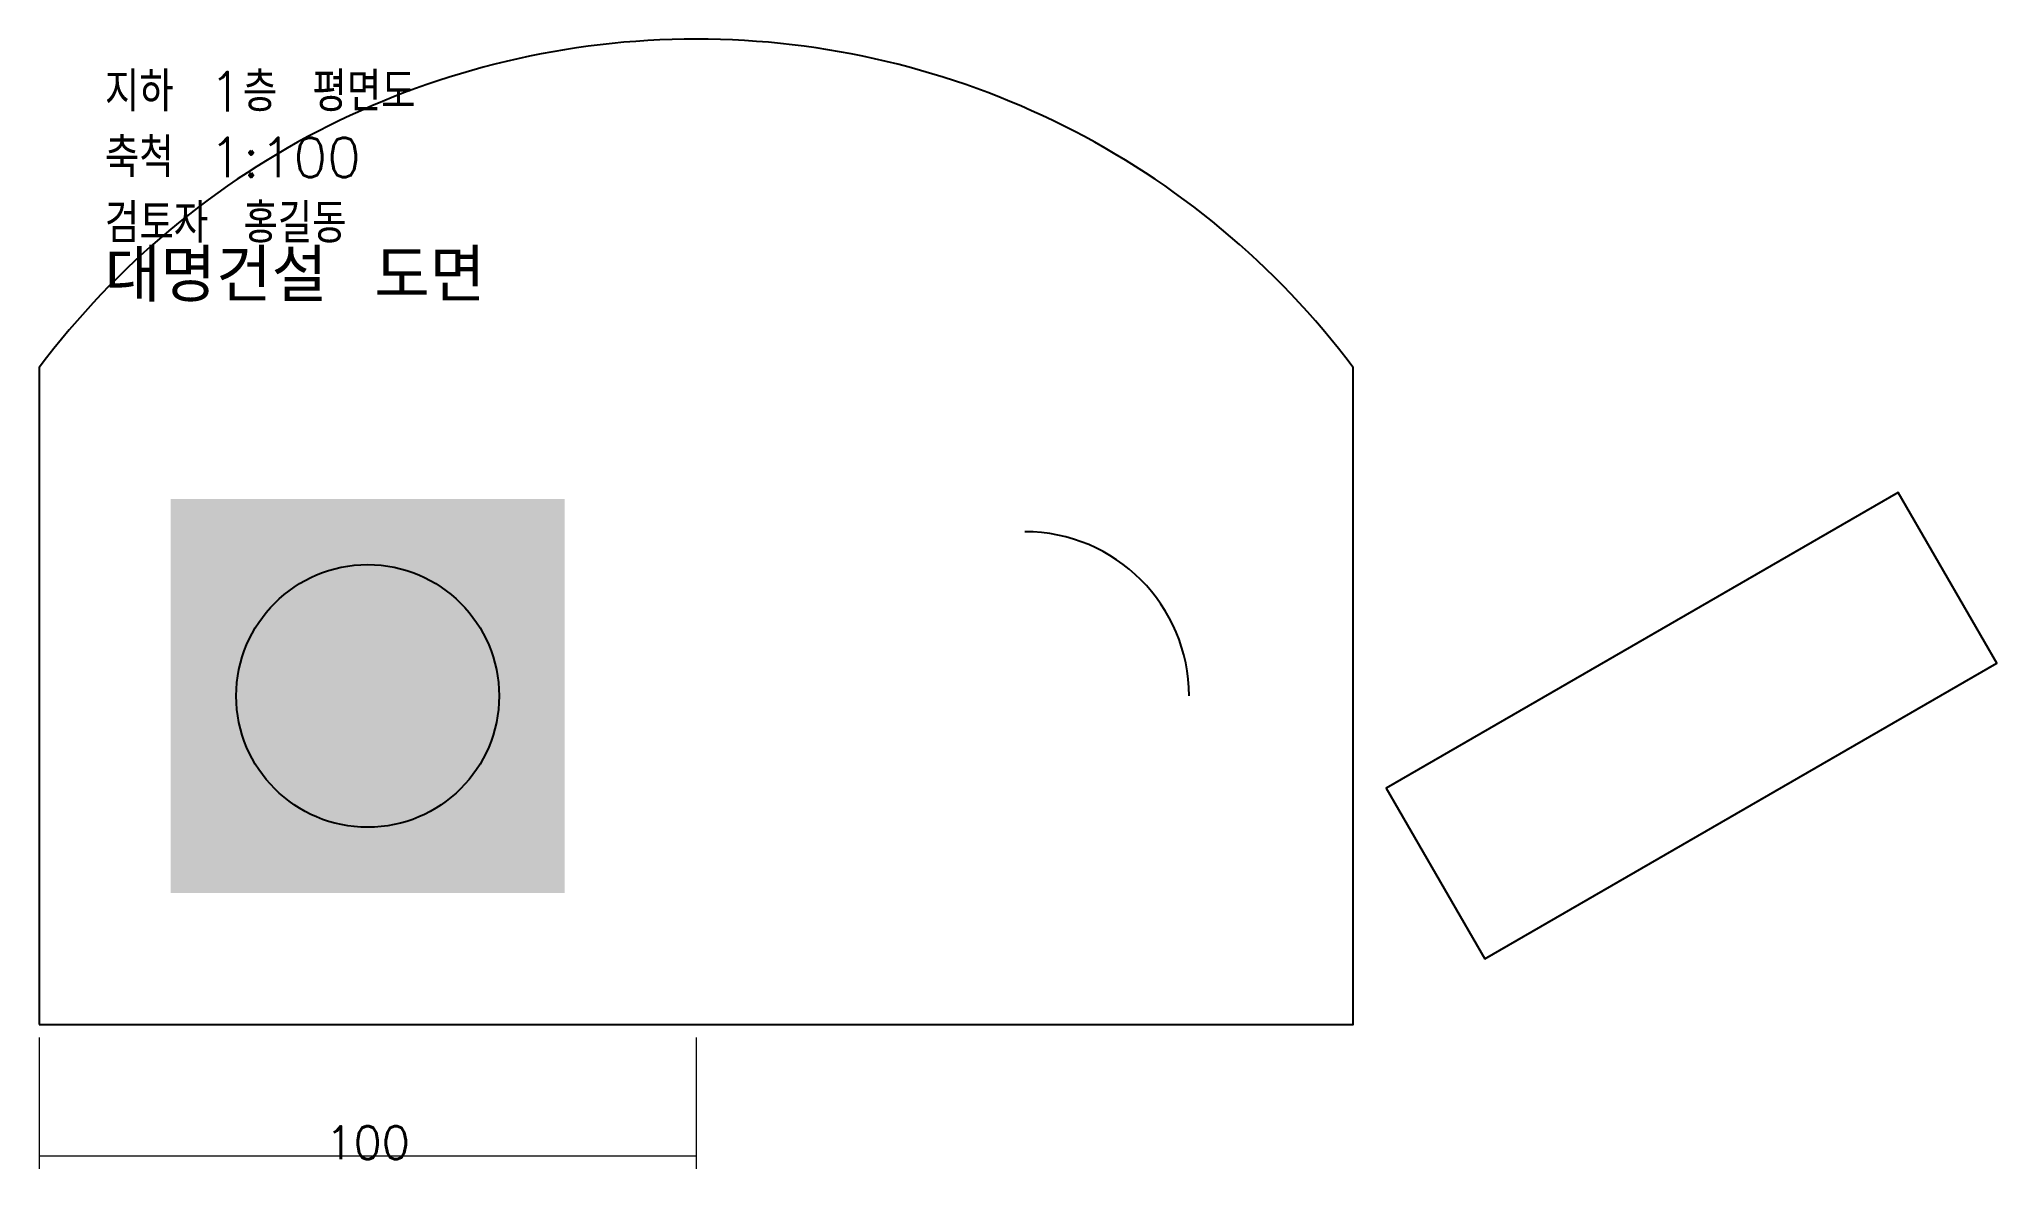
# Model space of a CAD drawing. Header units: millimetres. Extents: x 0 to 298, y -22 to 150.
import ezdxf

# ---------------------------------------------------------------- set-up
doc = ezdxf.new("R2010")
doc.units = ezdxf.units.MM
doc.linetypes.add('DASHED', pattern=[15, 12, -3])
for name, color, linetype, lineweight in [('A-HATCH', 1, 'DASHED', 9), ('A-TEXT', 2, 'Continuous', 13), ('A-WALL', 3, 'Continuous', 25), ('치수', 4, 'Continuous', 9)]:
    doc.layers.add(name, color=color, linetype=linetype, lineweight=lineweight)
doc.styles.add('HANGUL', font='txt', dxfattribs={"width": 0.9, "bigfont": 'whgtxt.shx'})
doc.styles.get("Standard").update_dxf_attribs({"font": 'txt', "bigfont": '0'})
doc.dimstyles.get("Standard").update_dxf_attribs({"dimtxt": 2.5, "dimasz": 2.5, "dimexe": 1.25, "dimexo": 0.625, "dimtad": 0, "dimtih": 1, "dimtoh": 1, "dimdec": 4, "dimzin": 0, "dimdsep": 46, "dimcen": 0.09, "dimadec": 0, "dimazin": 0, "dimtfac": 1, "dimtdec": 4, "dimtofl": 0, "dimtmove": 0, "dimatfit": 3, "dimfxl": 1, "dimtolj": 1, "dimtzin": 0, "dimarcsym": 0})

# ---------------------------------------------------------------- blocks, each defined once
blk = doc.blocks.new('TITLEBLK')
blk.add_lwpolyline([(0, 0), (60, 0), (60, 20), (0, 20)], close=True)
at = {"layer": 'A-TEXT', "style": 'HANGUL'}
blk.add_attdef('TITLE', (3, 6), '', height=5, dxfattribs=at)
blk = doc.blocks.new('*D1')
at = {"layer": '치수'}
for p, q in [((0, -2), (0, -22)), ((100, -2), (100, -22)), ((0, -20), (100, -20))]:
    blk.add_line(p, q, dxfattribs=at)
at = {"layer": '치수', "insert": (50, -18), "char_height": 5, "attachment_point": 5}
blk.add_mtext('100', dxfattribs=at)

msp = doc.modelspace()

# ---------------------------------------------------------------- hatches: boundary and pattern name
at = {"layer": 'A-HATCH'}
msp.add_hatch(color=256, dxfattribs=at).paths.add_polyline_path([(20, 20), (80, 20), (80, 80), (20, 80)])

# ---------------------------------------------------------------- linework, layer by layer
at = {"layer": 'A-WALL'}
msp.add_line((0, 0), (200, 0), dxfattribs=at)
msp.add_lwpolyline([(0, 0), (200, 0), (200, 100, 0.5), (0, 100)], format="xyb", close=True, dxfattribs=at)
msp.add_circle((50, 50), 20, dxfattribs=at)
msp.add_arc((150, 50), 25, 0, 90, dxfattribs=at)

# ---------------------------------------------------------------- block references
at = {"xscale": 1.5, "yscale": 1.5, "rotation": 30}
msp.add_blockref('TITLEBLK', (220, 10), dxfattribs=at)

# ---------------------------------------------------------------- texts
at = {"layer": 'A-TEXT', "style": 'HANGUL'}
msp.add_text('대명건설 도면', height=8, dxfattribs=at).set_placement((10, 110))
at = {"layer": 'A-TEXT', "insert": (10, 145), "char_height": 6, "width": 120, "attachment_point": 1}
msp.add_mtext('지하 1층 평면도\\P축척 1:100\\P{\\C1;검토자 홍길동}', dxfattribs=at)

# ---------------------------------------------------------------- dimensions: what is measured, and where the dimension line sits
at = {"layer": '치수'}
dim = msp.add_linear_dim(base=(50, -20), p1=(0, 0), p2=(0, 0), text='0', dimstyle='Standard', override={"dimpost": '0'}, dxfattribs=at)
dim.commit()
dim.dimension.update_dxf_attribs({"geometry": '*D1', "text_midpoint": (50, -18)})

doc.saveas('drawing.dxf')
